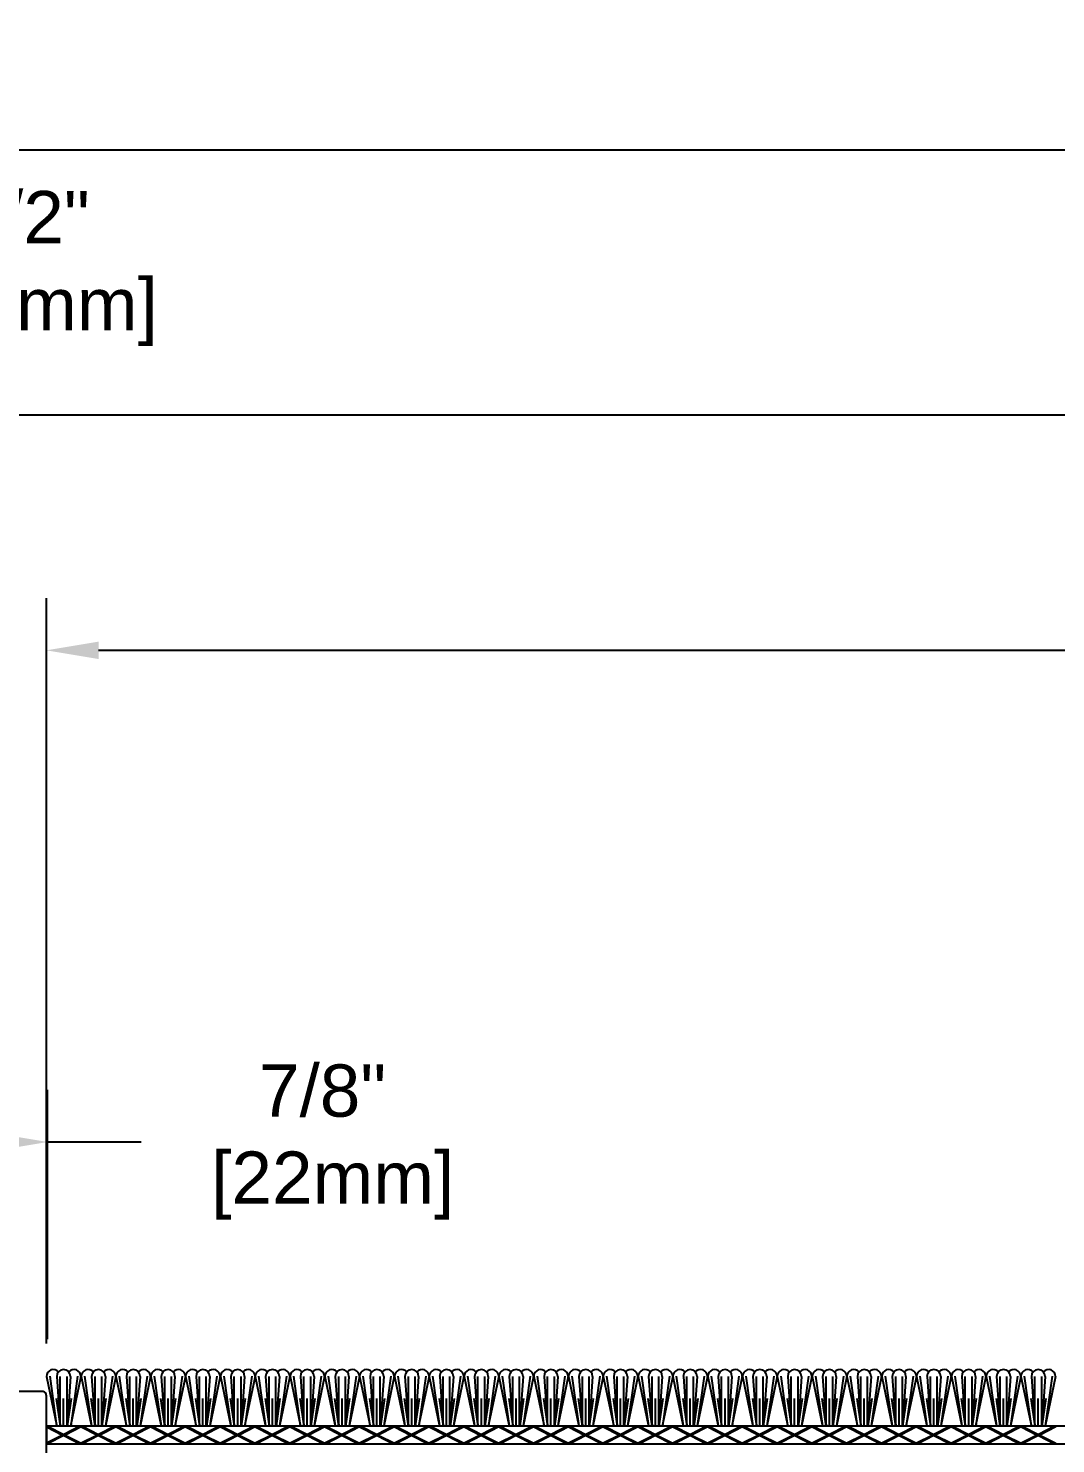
# Model space of a CAD drawing. Header units: inches. Extents: x -3 to 42.1, y -5.8 to 5.
# Drawn here: x 4.2 to 7.89, y -0.09 to 4.99 of the extents above; entities that cross this region are included whole.
import ezdxf

# ---------------------------------------------------------------- set-up
doc = ezdxf.new("R2010")
doc.units = ezdxf.units.IN
doc.header["$MEASUREMENT"] = 0
for name, color, linetype in [('Conditions', 1, 'Continuous'), ('Dimensions', 3, 'Continuous'), ('Metals', 7, 'Continuous')]:
    doc.layers.add(name, color=color, linetype=linetype)
doc.styles.add('ARIAL', font='arial.ttf')
doc.dimstyles.new('Arial', dxfattribs={"dimscale": 1.5, "dimtxt": 0.125, "dimasz": 0.125, "dimexe": 0.125, "dimexo": 0.125, "dimgap": 0.125, "dimtad": 0, "dimtih": 1, "dimtoh": 1, "dimdec": 4, "dimzin": 0, "dimdsep": 46, "dimlunit": 4, "dimtxsty": 'ARIAL', "dimcen": 0.125, "dimadec": 0, "dimazin": 0, "dimtfac": 1, "dimtdec": 4, "dimtofl": 0, "dimtmove": 0, "dimatfit": 3, "dimfxl": 0, "dimfrac": 2, "dimtolj": 1, "dimtzin": 0, "dimarcsym": 0})

# ---------------------------------------------------------------- blocks, each defined once
blk = doc.blocks.new('*D14')
at = {"layer": 'Defpoints', "color": 0}
for p in [(3.1659, 4.1253), (2.6659, 0.0837), (3.1659, 0.0937)]:
    blk.add_point(p, dxfattribs=at)
at = {"layer": 'Dimensions', "color": 0, "lineweight": -2}
for p, q in [((2.6659, 0.2712), (2.6659, 4.3128)), ((3.1659, 0.2812), (3.1659, 4.3128)), ((2.4784, 4.1253), (2.2909, 4.1253)), ((3.3534, 4.1253), (3.5409, 4.1253))]:
    blk.add_line(p, q, dxfattribs=at)
at = {"layer": 'Dimensions', "color": 0}
for points in [[(2.4784, 4.1566), (2.4784, 4.0941), (2.6659, 4.1253)], [(3.3534, 4.1566), (3.3534, 4.0941), (3.1659, 4.1253)]]:
    blk.add_solid(points, dxfattribs=at)
at = {"layer": 'Dimensions', "color": 0, "insert": (4.193, 4.1253), "char_height": 0.1875, "attachment_point": 5, "style": 'ARIAL'}
blk.add_mtext('\\A1;1/2"\\P [13mm]', dxfattribs=at)
blk = doc.blocks.new('*D17')
at = {"layer": 'Defpoints', "color": 0}
for p in [(15.8653, 4.5514), (2.6659, 0.0837), (15.8653, 0.0837)]:
    blk.add_point(p, dxfattribs=at)
at = {"layer": 'Dimensions', "color": 0, "lineweight": -2}
for p, q in [((2.6659, 0.2712), (2.6659, 4.7389)), ((15.8653, 0.2712), (15.8653, 4.7389)), ((2.8534, 4.5514), (8.6477, 4.5514)), ((15.6778, 4.5514), (10.0974, 4.5514))]:
    blk.add_line(p, q, dxfattribs=at)
at = {"layer": 'Dimensions', "color": 0}
for points in [[(2.8534, 4.5827), (2.8534, 4.5202), (2.6659, 4.5514)], [(15.6778, 4.5827), (15.6778, 4.5202), (15.8653, 4.5514)]]:
    blk.add_solid(points, dxfattribs=at)
at = {"layer": 'Dimensions', "color": 0, "insert": (9.3725, 4.5514), "char_height": 0.1875, "attachment_point": 5, "style": 'ARIAL'}
blk.add_mtext('\\A1;1\'-1 3/16"\\P [335mm]', dxfattribs=at)
blk = doc.blocks.new('*D20')
at = {"layer": 'Defpoints', "color": 0}
for p in [(3.4163, 0.9894), (3.4163, 0.0787), (4.2701, 0.0938)]:
    blk.add_point(p, dxfattribs=at)
at = {"layer": 'Dimensions', "color": 0, "lineweight": -2}
for p, q in [((3.4163, 0.2662), (3.4163, 1.1769)), ((4.2701, 0.2813), (4.2701, 1.1769)), ((3.6038, 0.9894), (4.0826, 0.9894)), ((4.2701, 0.9894), (4.6056, 0.9894))]:
    blk.add_line(p, q, dxfattribs=at)
at = {"layer": 'Dimensions', "color": 0}
for points in [[(3.6038, 1.0207), (3.6038, 0.9582), (3.4163, 0.9894)], [(4.0826, 1.0207), (4.0826, 0.9582), (4.2701, 0.9894)]]:
    blk.add_solid(points, dxfattribs=at)
at = {"layer": 'Dimensions', "color": 0, "insert": (5.2576, 0.9894), "char_height": 0.1875, "attachment_point": 5, "style": 'ARIAL'}
blk.add_mtext('\\A1;7/8"\\P [22mm]', dxfattribs=at)
blk = doc.blocks.new('*D21')
at = {"layer": 'Defpoints', "color": 0}
for p in [(3.4163, 3.6001), (3.4163, 0.0787), (15.1194, 0.0787)]:
    blk.add_point(p, dxfattribs=at)
at = {"layer": 'Dimensions', "color": 0, "lineweight": -2}
for p, q in [((3.4163, 0.2662), (3.4163, 3.7876)), ((15.1194, 0.2662), (15.1194, 3.7876)), ((3.6038, 3.6001), (8.5948, 3.6001)), ((14.9319, 3.6001), (10.0445, 3.6001))]:
    blk.add_line(p, q, dxfattribs=at)
at = {"layer": 'Dimensions', "color": 0}
for points in [[(3.6038, 3.6313), (3.6038, 3.5688), (3.4163, 3.6001)], [(14.9319, 3.6313), (14.9319, 3.5688), (15.1194, 3.6001)]]:
    blk.add_solid(points, dxfattribs=at)
at = {"layer": 'Dimensions', "color": 0, "insert": (9.3196, 3.6001), "char_height": 0.1875, "attachment_point": 5, "style": 'ARIAL'}
blk.add_mtext('\\A1;11 11/16"\\P [297mm]', dxfattribs=at)
blk = doc.blocks.new('NBT123')
blk.add_lwpolyline([(-0.985, 0.61, 0.414214), (-1, 0.625), (-1.8238, 0.625, 0.668179), (-1.8344, 0.5994), (-1.1144, -0.1206, 0.198912), (-1.1038, -0.125), (0, -0.125, 0.414214), (0.015, -0.11), (0.015, -0.015, 0.414214), (0, 0), (-0.97, 0, -0.414214), (-0.985, 0.015)], format="xyb", close=True)
blk = doc.blocks.new('*D23')
at = {"layer": 'Defpoints', "color": 0}
for p in [(14.2656, 2.7545), (4.2656, 0.0787), (14.2656, 0.0787)]:
    blk.add_point(p, dxfattribs=at)
at = {"layer": 'Dimensions', "color": 0, "lineweight": -2}
for p, q in [((4.2656, 0.2662), (4.2656, 2.942)), ((14.2656, 0.2662), (14.2656, 2.942)), ((4.4531, 2.7545), (8.619, 2.7545)), ((14.0781, 2.7545), (10.0688, 2.7545))]:
    blk.add_line(p, q, dxfattribs=at)
at = {"layer": 'Dimensions', "color": 0}
for points in [[(4.4531, 2.7857), (4.4531, 2.7232), (4.2656, 2.7545)], [(14.0781, 2.7857), (14.0781, 2.7232), (14.2656, 2.7545)]]:
    blk.add_solid(points, dxfattribs=at)
at = {"layer": 'Dimensions', "color": 0, "insert": (9.3439, 2.7545), "char_height": 0.1875, "attachment_point": 5, "style": 'ARIAL'}
blk.add_mtext('\\A1;10"\\P [254mm]', dxfattribs=at)
blk = doc.blocks.new('*U30')
for p, q in [((10, 0.0625), (0, 0.0625)), ((0, 0.0625), (0, 0)), ((0, 0.0603), (0.058, 0.0312)), ((0.0045, 0.0625), (0.0625, 0.0335)), ((0.1205, 0.0625), (0.0625, 0.0335)), ((0.125, 0.0603), (0.067, 0.0312)), ((0.125, 0.0603), (0.183, 0.0312)), ((0.1295, 0.0625), (0.1875, 0.0335)), ((0.2455, 0.0625), (0.1875, 0.0335)), ((0.25, 0.0603), (0.192, 0.0312)), ((0.25, 0.0603), (0.308, 0.0312)), ((0.2545, 0.0625), (0.3125, 0.0335)), ((0.3705, 0.0625), (0.3125, 0.0335)), ((0.375, 0.0603), (0.317, 0.0312)), ((0.375, 0.0603), (0.433, 0.0312)), ((0.3795, 0.0625), (0.4375, 0.0335)), ((0.4955, 0.0625), (0.4375, 0.0335)), ((0.5, 0.0603), (0.442, 0.0312)), ((0.5, 0.0603), (0.558, 0.0312)), ((0.5045, 0.0625), (0.5625, 0.0335)), ((0.6205, 0.0625), (0.5625, 0.0335)), ((0.625, 0.0603), (0.567, 0.0312)), ((0.625, 0.0603), (0.683, 0.0312)), ((0.6295, 0.0625), (0.6875, 0.0335)), ((0.7455, 0.0625), (0.6875, 0.0335)), ((0.75, 0.0603), (0.692, 0.0312)), ((0.75, 0.0603), (0.808, 0.0312)), ((0.7545, 0.0625), (0.8125, 0.0335)), ((0.8705, 0.0625), (0.8125, 0.0335)), ((0.875, 0.0603), (0.817, 0.0312)), ((0.875, 0.0603), (0.933, 0.0312)), ((0.8795, 0.0625), (0.9375, 0.0335)), ((0.9955, 0.0625), (0.9375, 0.0335)), ((1, 0.0603), (0.942, 0.0312)), ((1, 0.0603), (1.058, 0.0312)), ((1.0045, 0.0625), (1.0625, 0.0335)), ((1.1205, 0.0625), (1.0625, 0.0335)), ((1.125, 0.0603), (1.067, 0.0312)), ((1.125, 0.0603), (1.183, 0.0312)), ((1.1295, 0.0625), (1.1875, 0.0335)), ((1.2455, 0.0625), (1.1875, 0.0335)), ((1.25, 0.0603), (1.192, 0.0312)), ((1.25, 0.0603), (1.308, 0.0312)), ((1.2545, 0.0625), (1.3125, 0.0335)), ((1.3705, 0.0625), (1.3125, 0.0335)), ((1.375, 0.0603), (1.317, 0.0312)), ((1.375, 0.0603), (1.433, 0.0312)), ((1.3795, 0.0625), (1.4375, 0.0335)), ((1.4955, 0.0625), (1.4375, 0.0335)), ((1.5, 0.0603), (1.442, 0.0312)), ((1.5, 0.0603), (1.558, 0.0312)), ((1.5045, 0.0625), (1.5625, 0.0335)), ((1.6205, 0.0625), (1.5625, 0.0335)), ((1.625, 0.0603), (1.567, 0.0312)), ((1.625, 0.0603), (1.683, 0.0312)), ((1.6295, 0.0625), (1.6875, 0.0335)), ((1.7455, 0.0625), (1.6875, 0.0335)), ((1.75, 0.0603), (1.692, 0.0312)), ((1.75, 0.0603), (1.808, 0.0312)), ((1.7545, 0.0625), (1.8125, 0.0335)), ((1.8705, 0.0625), (1.8125, 0.0335)), ((1.875, 0.0603), (1.817, 0.0312)), ((1.875, 0.0603), (1.933, 0.0312)), ((1.8795, 0.0625), (1.9375, 0.0335)), ((1.9955, 0.0625), (1.9375, 0.0335)), ((2, 0.0603), (1.942, 0.0312)), ((2, 0.0603), (2.058, 0.0312)), ((2.0045, 0.0625), (2.0625, 0.0335)), ((2.1205, 0.0625), (2.0625, 0.0335)), ((2.125, 0.0603), (2.067, 0.0312)), ((2.125, 0.0603), (2.183, 0.0312)), ((2.1295, 0.0625), (2.1875, 0.0335)), ((2.2455, 0.0625), (2.1875, 0.0335)), ((2.25, 0.0603), (2.192, 0.0312)), ((2.25, 0.0603), (2.308, 0.0312)), ((2.2545, 0.0625), (2.3125, 0.0335)), ((2.3705, 0.0625), (2.3125, 0.0335)), ((2.375, 0.0603), (2.317, 0.0312)), ((2.375, 0.0603), (2.433, 0.0312)), ((2.3795, 0.0625), (2.4375, 0.0335)), ((2.4955, 0.0625), (2.4375, 0.0335)), ((2.5, 0.0603), (2.442, 0.0312)), ((2.5, 0.0603), (2.558, 0.0312)), ((2.5045, 0.0625), (2.5625, 0.0335)), ((2.6205, 0.0625), (2.5625, 0.0335)), ((2.625, 0.0603), (2.567, 0.0312)), ((2.625, 0.0603), (2.683, 0.0312)), ((2.6295, 0.0625), (2.6875, 0.0335)), ((2.7455, 0.0625), (2.6875, 0.0335)), ((2.75, 0.0603), (2.692, 0.0312)), ((2.75, 0.0603), (2.808, 0.0312)), ((2.7545, 0.0625), (2.8125, 0.0335)), ((2.8705, 0.0625), (2.8125, 0.0335)), ((2.875, 0.0603), (2.817, 0.0312)), ((2.875, 0.0603), (2.933, 0.0312)), ((2.8795, 0.0625), (2.9375, 0.0335)), ((2.9955, 0.0625), (2.9375, 0.0335)), ((3, 0.0603), (2.942, 0.0312)), ((3, 0.0603), (3.058, 0.0312)), ((3.0045, 0.0625), (3.0625, 0.0335)), ((3.1205, 0.0625), (3.0625, 0.0335)), ((3.125, 0.0603), (3.067, 0.0312)), ((3.125, 0.0603), (3.183, 0.0312)), ((3.1295, 0.0625), (3.1875, 0.0335)), ((3.2455, 0.0625), (3.1875, 0.0335)), ((3.25, 0.0603), (3.192, 0.0312)), ((3.25, 0.0603), (3.308, 0.0312)), ((3.2545, 0.0625), (3.3125, 0.0335)), ((3.3705, 0.0625), (3.3125, 0.0335)), ((3.375, 0.0603), (3.317, 0.0312)), ((3.375, 0.0603), (3.433, 0.0312)), ((3.3795, 0.0625), (3.4375, 0.0335)), ((3.4955, 0.0625), (3.4375, 0.0335)), ((3.5, 0.0603), (3.442, 0.0312)), ((3.5, 0.0603), (3.558, 0.0312)), ((3.5045, 0.0625), (3.5625, 0.0335)), ((3.6205, 0.0625), (3.5625, 0.0335)), ((3.625, 0.0603), (3.567, 0.0312)), ((0.058, 0.0312), (0, 0.0022)), ((0, 0), (10, 0)), ((0.0625, 0.029), (0.0045, 0)), ((0.0625, 0.029), (0.1205, 0)), ((0.067, 0.0312), (0.125, 0.0022)), ((0.183, 0.0312), (0.125, 0.0022)), ((0.1875, 0.029), (0.1295, 0)), ((0.1875, 0.029), (0.2455, 0)), ((0.192, 0.0312), (0.25, 0.0022)), ((0.308, 0.0312), (0.25, 0.0022)), ((0.3125, 0.029), (0.2545, 0)), ((0.3125, 0.029), (0.3705, 0)), ((0.317, 0.0312), (0.375, 0.0022)), ((0.433, 0.0312), (0.375, 0.0022)), ((0.4375, 0.029), (0.3795, 0)), ((0.4375, 0.029), (0.4955, 0)), ((0.442, 0.0312), (0.5, 0.0022)), ((0.558, 0.0312), (0.5, 0.0022)), ((0.5625, 0.029), (0.5045, 0)), ((0.5625, 0.029), (0.6205, 0)), ((0.567, 0.0312), (0.625, 0.0022)), ((0.683, 0.0312), (0.625, 0.0022)), ((0.6875, 0.029), (0.6295, 0)), ((0.6875, 0.029), (0.7455, 0)), ((0.692, 0.0312), (0.75, 0.0022)), ((0.808, 0.0312), (0.75, 0.0022)), ((0.8125, 0.029), (0.7545, 0)), ((0.8125, 0.029), (0.8705, 0)), ((0.817, 0.0312), (0.875, 0.0022)), ((0.933, 0.0312), (0.875, 0.0022)), ((0.9375, 0.029), (0.8795, 0)), ((0.9375, 0.029), (0.9955, 0)), ((0.942, 0.0312), (1, 0.0022)), ((1.058, 0.0312), (1, 0.0022)), ((1.0625, 0.029), (1.0045, 0)), ((1.0625, 0.029), (1.1205, 0)), ((1.067, 0.0312), (1.125, 0.0022)), ((1.183, 0.0312), (1.125, 0.0022)), ((1.1875, 0.029), (1.1295, 0)), ((1.1875, 0.029), (1.2455, 0)), ((1.192, 0.0312), (1.25, 0.0022)), ((1.308, 0.0312), (1.25, 0.0022)), ((1.3125, 0.029), (1.2545, 0)), ((1.3125, 0.029), (1.3705, 0)), ((1.317, 0.0312), (1.375, 0.0022)), ((1.433, 0.0312), (1.375, 0.0022)), ((1.4375, 0.029), (1.3795, 0)), ((1.4375, 0.029), (1.4955, 0)), ((1.442, 0.0312), (1.5, 0.0022)), ((1.558, 0.0312), (1.5, 0.0022)), ((1.5625, 0.029), (1.5045, 0)), ((1.5625, 0.029), (1.6205, 0)), ((1.567, 0.0312), (1.625, 0.0022)), ((1.683, 0.0312), (1.625, 0.0022)), ((1.6875, 0.029), (1.6295, 0)), ((1.6875, 0.029), (1.7455, 0)), ((1.692, 0.0312), (1.75, 0.0022)), ((1.808, 0.0312), (1.75, 0.0022)), ((1.8125, 0.029), (1.7545, 0)), ((1.8125, 0.029), (1.8705, 0)), ((1.817, 0.0312), (1.875, 0.0022)), ((1.933, 0.0312), (1.875, 0.0022)), ((1.9375, 0.029), (1.8795, 0)), ((1.9375, 0.029), (1.9955, 0)), ((1.942, 0.0312), (2, 0.0022)), ((2.058, 0.0312), (2, 0.0022)), ((2.0625, 0.029), (2.0045, 0)), ((2.0625, 0.029), (2.1205, 0)), ((2.067, 0.0312), (2.125, 0.0022)), ((2.183, 0.0312), (2.125, 0.0022)), ((2.1875, 0.029), (2.1295, 0)), ((2.1875, 0.029), (2.2455, 0)), ((2.192, 0.0312), (2.25, 0.0022)), ((2.308, 0.0312), (2.25, 0.0022)), ((2.3125, 0.029), (2.2545, 0)), ((2.3125, 0.029), (2.3705, 0)), ((2.317, 0.0312), (2.375, 0.0022)), ((2.433, 0.0312), (2.375, 0.0022)), ((2.4375, 0.029), (2.3795, 0)), ((2.4375, 0.029), (2.4955, 0)), ((2.442, 0.0312), (2.5, 0.0022)), ((2.558, 0.0312), (2.5, 0.0022)), ((2.5625, 0.029), (2.5045, 0)), ((2.5625, 0.029), (2.6205, 0)), ((2.567, 0.0312), (2.625, 0.0022)), ((2.683, 0.0312), (2.625, 0.0022)), ((2.6875, 0.029), (2.6295, 0)), ((2.6875, 0.029), (2.7455, 0)), ((2.692, 0.0312), (2.75, 0.0022)), ((2.808, 0.0312), (2.75, 0.0022)), ((2.8125, 0.029), (2.7545, 0)), ((2.8125, 0.029), (2.8705, 0)), ((2.817, 0.0312), (2.875, 0.0022)), ((2.933, 0.0312), (2.875, 0.0022)), ((2.9375, 0.029), (2.8795, 0)), ((2.9375, 0.029), (2.9955, 0)), ((2.942, 0.0312), (3, 0.0022)), ((3.058, 0.0312), (3, 0.0022)), ((3.0625, 0.029), (3.0045, 0)), ((3.0625, 0.029), (3.1205, 0)), ((3.067, 0.0312), (3.125, 0.0022)), ((3.183, 0.0312), (3.125, 0.0022)), ((3.1875, 0.029), (3.1295, 0)), ((3.1875, 0.029), (3.2455, 0)), ((3.192, 0.0312), (3.25, 0.0022)), ((3.308, 0.0312), (3.25, 0.0022)), ((3.3125, 0.029), (3.2545, 0)), ((3.3125, 0.029), (3.3705, 0)), ((3.317, 0.0312), (3.375, 0.0022)), ((3.433, 0.0312), (3.375, 0.0022)), ((3.4375, 0.029), (3.3795, 0)), ((3.4375, 0.029), (3.4955, 0)), ((3.442, 0.0312), (3.5, 0.0022)), ((3.558, 0.0312), (3.5, 0.0022)), ((3.5625, 0.029), (3.5045, 0)), ((3.5625, 0.029), (3.6205, 0)), ((3.567, 0.0312), (3.625, 0.0022))]:
    blk.add_line(p, q)
for points in [[(-0.0001, 0.2412), (0.0373, 0.0625)], [(0.0119, 0.243), (0.0369, 0.0642)], [(0.0374, 0.2412), (0.0499, 0.0625)], [(0.0499, 0.0625), (0.0499, 0.2412)], [(0.0742, 0.0625), (0.0742, 0.2412)], [(0.0867, 0.2412), (0.0742, 0.0625)], [(0.1242, 0.2412), (0.0868, 0.0625)], [(0.1122, 0.243), (0.0872, 0.0642)], [(0.1249, 0.2412), (0.1623, 0.0625)], [(0.1369, 0.243), (0.1619, 0.0642)], [(0.1624, 0.2412), (0.1749, 0.0625)], [(0.1749, 0.0625), (0.1749, 0.2412)], [(0.1992, 0.0625), (0.1992, 0.2412)], [(0.2117, 0.2412), (0.1992, 0.0625)], [(0.2492, 0.2412), (0.2118, 0.0625)], [(0.2372, 0.243), (0.2122, 0.0642)], [(0.2499, 0.2412), (0.2873, 0.0625)], [(0.2619, 0.243), (0.2869, 0.0642)], [(0.2874, 0.2412), (0.2999, 0.0625)], [(0.2999, 0.0625), (0.2999, 0.2412)], [(0.3242, 0.0625), (0.3242, 0.2412)], [(0.3367, 0.2412), (0.3242, 0.0625)], [(0.3742, 0.2412), (0.3368, 0.0625)], [(0.3622, 0.243), (0.3372, 0.0642)], [(0.3749, 0.2412), (0.4123, 0.0625)], [(0.3869, 0.243), (0.4119, 0.0642)], [(0.4124, 0.2412), (0.4249, 0.0625)], [(0.4249, 0.0625), (0.4249, 0.2412)], [(0.4492, 0.0625), (0.4492, 0.2412)], [(0.4617, 0.2412), (0.4492, 0.0625)], [(0.4992, 0.2412), (0.4618, 0.0625)], [(0.4872, 0.243), (0.4622, 0.0642)], [(0.4999, 0.2412), (0.5373, 0.0625)], [(0.5119, 0.243), (0.5369, 0.0642)], [(0.5374, 0.2412), (0.5499, 0.0625)], [(0.5499, 0.0625), (0.5499, 0.2412)], [(0.5742, 0.0625), (0.5742, 0.2412)], [(0.5867, 0.2412), (0.5742, 0.0625)], [(0.6242, 0.2412), (0.5868, 0.0625)], [(0.6122, 0.243), (0.5872, 0.0642)], [(0.6249, 0.2412), (0.6623, 0.0625)], [(0.6369, 0.243), (0.6619, 0.0642)], [(0.6624, 0.2412), (0.6749, 0.0625)], [(0.6749, 0.0625), (0.6749, 0.2412)], [(0.6992, 0.0625), (0.6992, 0.2412)], [(0.7117, 0.2412), (0.6992, 0.0625)], [(0.7492, 0.2412), (0.7118, 0.0625)], [(0.7372, 0.243), (0.7122, 0.0642)], [(0.7499, 0.2412), (0.7873, 0.0625)], [(0.7619, 0.243), (0.7869, 0.0642)], [(0.7874, 0.2412), (0.7999, 0.0625)], [(0.7999, 0.0625), (0.7999, 0.2412)], [(0.8242, 0.0625), (0.8242, 0.2412)], [(0.8367, 0.2412), (0.8242, 0.0625)], [(0.8742, 0.2412), (0.8368, 0.0625)], [(0.8622, 0.243), (0.8372, 0.0642)], [(0.8749, 0.2412), (0.9123, 0.0625)], [(0.8869, 0.243), (0.9119, 0.0642)], [(0.9124, 0.2412), (0.9249, 0.0625)], [(0.9249, 0.0625), (0.9249, 0.2412)], [(0.9492, 0.0625), (0.9492, 0.2412)], [(0.9617, 0.2412), (0.9492, 0.0625)], [(0.9992, 0.2412), (0.9618, 0.0625)], [(0.9872, 0.243), (0.9622, 0.0642)], [(0.9999, 0.2412), (1.0373, 0.0625)], [(1.0119, 0.243), (1.0369, 0.0642)], [(1.0374, 0.2412), (1.0499, 0.0625)], [(1.0499, 0.0625), (1.0499, 0.2412)], [(1.0742, 0.0625), (1.0742, 0.2412)], [(1.0867, 0.2412), (1.0742, 0.0625)], [(1.1242, 0.2412), (1.0868, 0.0625)], [(1.1122, 0.243), (1.0872, 0.0642)], [(1.1249, 0.2412), (1.1623, 0.0625)], [(1.1369, 0.243), (1.1619, 0.0642)], [(1.1624, 0.2412), (1.1749, 0.0625)], [(1.1749, 0.0625), (1.1749, 0.2412)], [(1.1992, 0.0625), (1.1992, 0.2412)], [(1.2117, 0.2412), (1.1992, 0.0625)], [(1.2492, 0.2412), (1.2118, 0.0625)], [(1.2372, 0.243), (1.2122, 0.0642)], [(1.2499, 0.2412), (1.2873, 0.0625)], [(1.2619, 0.243), (1.2869, 0.0642)], [(1.2874, 0.2412), (1.2999, 0.0625)], [(1.2999, 0.0625), (1.2999, 0.2412)], [(1.3242, 0.0625), (1.3242, 0.2412)], [(1.3367, 0.2412), (1.3242, 0.0625)], [(1.3742, 0.2412), (1.3368, 0.0625)], [(1.3622, 0.243), (1.3372, 0.0642)], [(1.3749, 0.2412), (1.4123, 0.0625)], [(1.3869, 0.243), (1.4119, 0.0642)], [(1.4124, 0.2412), (1.4249, 0.0625)], [(1.4249, 0.0625), (1.4249, 0.2412)], [(1.4492, 0.0625), (1.4492, 0.2412)], [(1.4617, 0.2412), (1.4492, 0.0625)], [(1.4992, 0.2412), (1.4618, 0.0625)], [(1.4872, 0.243), (1.4622, 0.0642)], [(1.4999, 0.2412), (1.5373, 0.0625)], [(1.5119, 0.243), (1.5369, 0.0642)], [(1.5374, 0.2412), (1.5499, 0.0625)], [(1.5499, 0.0625), (1.5499, 0.2412)], [(1.5742, 0.0625), (1.5742, 0.2412)], [(1.5867, 0.2412), (1.5742, 0.0625)], [(1.6242, 0.2412), (1.5868, 0.0625)], [(1.6122, 0.243), (1.5872, 0.0642)], [(1.6249, 0.2412), (1.6623, 0.0625)], [(1.6369, 0.243), (1.6619, 0.0642)], [(1.6624, 0.2412), (1.6749, 0.0625)], [(1.6749, 0.0625), (1.6749, 0.2412)], [(1.6992, 0.0625), (1.6992, 0.2412)], [(1.7117, 0.2412), (1.6992, 0.0625)], [(1.7492, 0.2412), (1.7118, 0.0625)], [(1.7372, 0.243), (1.7122, 0.0642)], [(1.7499, 0.2412), (1.7873, 0.0625)], [(1.7619, 0.243), (1.7869, 0.0642)], [(1.7874, 0.2412), (1.7999, 0.0625)], [(1.7999, 0.0625), (1.7999, 0.2412)], [(1.8242, 0.0625), (1.8242, 0.2412)], [(1.8367, 0.2412), (1.8242, 0.0625)], [(1.8742, 0.2412), (1.8368, 0.0625)], [(1.8622, 0.243), (1.8372, 0.0642)], [(1.8749, 0.2412), (1.9123, 0.0625)], [(1.8869, 0.243), (1.9119, 0.0642)], [(1.9124, 0.2412), (1.9249, 0.0625)], [(1.9249, 0.0625), (1.9249, 0.2412)], [(1.9492, 0.0625), (1.9492, 0.2412)], [(1.9617, 0.2412), (1.9492, 0.0625)], [(1.9992, 0.2412), (1.9618, 0.0625)], [(1.9872, 0.243), (1.9622, 0.0642)], [(1.9999, 0.2412), (2.0373, 0.0625)], [(2.0119, 0.243), (2.0369, 0.0642)], [(2.0374, 0.2412), (2.0499, 0.0625)], [(2.0499, 0.0625), (2.0499, 0.2412)], [(2.0742, 0.0625), (2.0742, 0.2412)], [(2.0867, 0.2412), (2.0742, 0.0625)], [(2.1242, 0.2412), (2.0868, 0.0625)], [(2.1122, 0.243), (2.0872, 0.0642)], [(2.1249, 0.2412), (2.1623, 0.0625)], [(2.1369, 0.243), (2.1619, 0.0642)], [(2.1624, 0.2412), (2.1749, 0.0625)], [(2.1749, 0.0625), (2.1749, 0.2412)], [(2.1992, 0.0625), (2.1992, 0.2412)], [(2.2117, 0.2412), (2.1992, 0.0625)], [(2.2492, 0.2412), (2.2118, 0.0625)], [(2.2372, 0.243), (2.2122, 0.0642)], [(2.2499, 0.2412), (2.2873, 0.0625)], [(2.2619, 0.243), (2.2869, 0.0642)], [(2.2874, 0.2412), (2.2999, 0.0625)], [(2.2999, 0.0625), (2.2999, 0.2412)], [(2.3242, 0.0625), (2.3242, 0.2412)], [(2.3367, 0.2412), (2.3242, 0.0625)], [(2.3742, 0.2412), (2.3368, 0.0625)], [(2.3622, 0.243), (2.3372, 0.0642)], [(2.3749, 0.2412), (2.4123, 0.0625)], [(2.3869, 0.243), (2.4119, 0.0642)], [(2.4124, 0.2412), (2.4249, 0.0625)], [(2.4249, 0.0625), (2.4249, 0.2412)], [(2.4492, 0.0625), (2.4492, 0.2412)], [(2.4617, 0.2412), (2.4492, 0.0625)], [(2.4992, 0.2412), (2.4618, 0.0625)], [(2.4872, 0.243), (2.4622, 0.0642)], [(2.4999, 0.2412), (2.5373, 0.0625)], [(2.5119, 0.243), (2.5369, 0.0642)], [(2.5374, 0.2412), (2.5499, 0.0625)], [(2.5499, 0.0625), (2.5499, 0.2412)], [(2.5742, 0.0625), (2.5742, 0.2412)], [(2.5867, 0.2412), (2.5742, 0.0625)], [(2.6242, 0.2412), (2.5868, 0.0625)], [(2.6122, 0.243), (2.5872, 0.0642)], [(2.6249, 0.2412), (2.6623, 0.0625)], [(2.6369, 0.243), (2.6619, 0.0642)], [(2.6624, 0.2412), (2.6749, 0.0625)], [(2.6749, 0.0625), (2.6749, 0.2412)], [(2.6992, 0.0625), (2.6992, 0.2412)], [(2.7117, 0.2412), (2.6992, 0.0625)], [(2.7492, 0.2412), (2.7118, 0.0625)], [(2.7372, 0.243), (2.7122, 0.0642)], [(2.7499, 0.2412), (2.7873, 0.0625)], [(2.7619, 0.243), (2.7869, 0.0642)], [(2.7874, 0.2412), (2.7999, 0.0625)], [(2.7999, 0.0625), (2.7999, 0.2412)], [(2.8242, 0.0625), (2.8242, 0.2412)], [(2.8367, 0.2412), (2.8242, 0.0625)], [(2.8742, 0.2412), (2.8368, 0.0625)], [(2.8622, 0.243), (2.8372, 0.0642)], [(2.8749, 0.2412), (2.9123, 0.0625)], [(2.8869, 0.243), (2.9119, 0.0642)], [(2.9124, 0.2412), (2.9249, 0.0625)], [(2.9249, 0.0625), (2.9249, 0.2412)], [(2.9492, 0.0625), (2.9492, 0.2412)], [(2.9617, 0.2412), (2.9492, 0.0625)], [(2.9992, 0.2412), (2.9618, 0.0625)], [(2.9872, 0.243), (2.9622, 0.0642)], [(2.9999, 0.2412), (3.0373, 0.0625)], [(3.0119, 0.243), (3.0369, 0.0642)], [(3.0374, 0.2412), (3.0499, 0.0625)], [(3.0499, 0.0625), (3.0499, 0.2412)], [(3.0742, 0.0625), (3.0742, 0.2412)], [(3.0867, 0.2412), (3.0742, 0.0625)], [(3.1242, 0.2412), (3.0868, 0.0625)], [(3.1122, 0.243), (3.0872, 0.0642)], [(3.1249, 0.2412), (3.1623, 0.0625)], [(3.1369, 0.243), (3.1619, 0.0642)], [(3.1624, 0.2412), (3.1749, 0.0625)], [(3.1749, 0.0625), (3.1749, 0.2412)], [(3.1992, 0.0625), (3.1992, 0.2412)], [(3.2117, 0.2412), (3.1992, 0.0625)], [(3.2492, 0.2412), (3.2118, 0.0625)], [(3.2372, 0.243), (3.2122, 0.0642)], [(3.2499, 0.2412), (3.2873, 0.0625)], [(3.2619, 0.243), (3.2869, 0.0642)], [(3.2874, 0.2412), (3.2999, 0.0625)], [(3.2999, 0.0625), (3.2999, 0.2412)], [(3.3242, 0.0625), (3.3242, 0.2412)], [(3.3367, 0.2412), (3.3242, 0.0625)], [(3.3742, 0.2412), (3.3368, 0.0625)], [(3.3622, 0.243), (3.3372, 0.0642)], [(3.3749, 0.2412), (3.4123, 0.0625)], [(3.3869, 0.243), (3.4119, 0.0642)], [(3.4124, 0.2412), (3.4249, 0.0625)], [(3.4249, 0.0625), (3.4249, 0.2412)], [(3.4492, 0.0625), (3.4492, 0.2412)], [(3.4617, 0.2412), (3.4492, 0.0625)], [(3.4992, 0.2412), (3.4618, 0.0625)], [(3.4872, 0.243), (3.4622, 0.0642)], [(3.4999, 0.2412), (3.5373, 0.0625)], [(3.5119, 0.243), (3.5369, 0.0642)], [(3.5374, 0.2412), (3.5499, 0.0625)], [(3.5499, 0.0625), (3.5499, 0.2412)], [(3.5742, 0.0625), (3.5742, 0.2412)], [(3.5867, 0.2412), (3.5742, 0.0625)], [(3.6242, 0.2412), (3.5868, 0.0625)], [(3.6122, 0.243), (3.5872, 0.0642)], [(0.0352, 0.1625), (0.0495, 0.0625)], [(0.062, 0.0625), (0.062, 0.1625)], [(0.0889, 0.1625), (0.0746, 0.0625)], [(0.1602, 0.1625), (0.1745, 0.0625)], [(0.187, 0.0625), (0.187, 0.1625)], [(0.2139, 0.1625), (0.1996, 0.0625)], [(0.2852, 0.1625), (0.2995, 0.0625)], [(0.312, 0.0625), (0.312, 0.1625)], [(0.3389, 0.1625), (0.3246, 0.0625)], [(0.4102, 0.1625), (0.4245, 0.0625)], [(0.437, 0.0625), (0.437, 0.1625)], [(0.4639, 0.1625), (0.4496, 0.0625)], [(0.5352, 0.1625), (0.5495, 0.0625)], [(0.562, 0.0625), (0.562, 0.1625)], [(0.5889, 0.1625), (0.5746, 0.0625)], [(0.6602, 0.1625), (0.6745, 0.0625)], [(0.687, 0.0625), (0.687, 0.1625)], [(0.7139, 0.1625), (0.6996, 0.0625)], [(0.7852, 0.1625), (0.7995, 0.0625)], [(0.812, 0.0625), (0.812, 0.1625)], [(0.8389, 0.1625), (0.8246, 0.0625)], [(0.9102, 0.1625), (0.9245, 0.0625)], [(0.937, 0.0625), (0.937, 0.1625)], [(0.9639, 0.1625), (0.9496, 0.0625)], [(1.0352, 0.1625), (1.0495, 0.0625)], [(1.062, 0.0625), (1.062, 0.1625)], [(1.0889, 0.1625), (1.0746, 0.0625)], [(1.1602, 0.1625), (1.1745, 0.0625)], [(1.187, 0.0625), (1.187, 0.1625)], [(1.2139, 0.1625), (1.1996, 0.0625)], [(1.2852, 0.1625), (1.2995, 0.0625)], [(1.312, 0.0625), (1.312, 0.1625)], [(1.3389, 0.1625), (1.3246, 0.0625)], [(1.4102, 0.1625), (1.4245, 0.0625)], [(1.437, 0.0625), (1.437, 0.1625)], [(1.4639, 0.1625), (1.4496, 0.0625)], [(1.5352, 0.1625), (1.5495, 0.0625)], [(1.562, 0.0625), (1.562, 0.1625)], [(1.5889, 0.1625), (1.5746, 0.0625)], [(1.6602, 0.1625), (1.6745, 0.0625)], [(1.687, 0.0625), (1.687, 0.1625)], [(1.7139, 0.1625), (1.6996, 0.0625)], [(1.7852, 0.1625), (1.7995, 0.0625)], [(1.812, 0.0625), (1.812, 0.1625)], [(1.8389, 0.1625), (1.8246, 0.0625)], [(1.9102, 0.1625), (1.9245, 0.0625)], [(1.937, 0.0625), (1.937, 0.1625)], [(1.9639, 0.1625), (1.9496, 0.0625)], [(2.0352, 0.1625), (2.0495, 0.0625)], [(2.062, 0.0625), (2.062, 0.1625)], [(2.0889, 0.1625), (2.0746, 0.0625)], [(2.1602, 0.1625), (2.1745, 0.0625)], [(2.187, 0.0625), (2.187, 0.1625)], [(2.2139, 0.1625), (2.1996, 0.0625)], [(2.2852, 0.1625), (2.2995, 0.0625)], [(2.312, 0.0625), (2.312, 0.1625)], [(2.3389, 0.1625), (2.3246, 0.0625)], [(2.4102, 0.1625), (2.4245, 0.0625)], [(2.437, 0.0625), (2.437, 0.1625)], [(2.4639, 0.1625), (2.4496, 0.0625)], [(2.5352, 0.1625), (2.5495, 0.0625)], [(2.562, 0.0625), (2.562, 0.1625)], [(2.5889, 0.1625), (2.5746, 0.0625)], [(2.6602, 0.1625), (2.6745, 0.0625)], [(2.687, 0.0625), (2.687, 0.1625)], [(2.7139, 0.1625), (2.6996, 0.0625)], [(2.7852, 0.1625), (2.7995, 0.0625)], [(2.812, 0.0625), (2.812, 0.1625)], [(2.8389, 0.1625), (2.8246, 0.0625)], [(2.9102, 0.1625), (2.9245, 0.0625)], [(2.937, 0.0625), (2.937, 0.1625)], [(2.9639, 0.1625), (2.9496, 0.0625)], [(3.0352, 0.1625), (3.0495, 0.0625)], [(3.062, 0.0625), (3.062, 0.1625)], [(3.0889, 0.1625), (3.0746, 0.0625)], [(3.1602, 0.1625), (3.1745, 0.0625)], [(3.187, 0.0625), (3.187, 0.1625)], [(3.2139, 0.1625), (3.1996, 0.0625)], [(3.2852, 0.1625), (3.2995, 0.0625)], [(3.312, 0.0625), (3.312, 0.1625)], [(3.3389, 0.1625), (3.3246, 0.0625)], [(3.4102, 0.1625), (3.4245, 0.0625)], [(3.437, 0.0625), (3.437, 0.1625)], [(3.4639, 0.1625), (3.4496, 0.0625)], [(3.5352, 0.1625), (3.5495, 0.0625)], [(3.562, 0.0625), (3.562, 0.1625)], [(3.5889, 0.1625), (3.5746, 0.0625)]]:
    blk.add_lwpolyline(points)
for centre, radius, start, end in [((0.0249, 0.2412), 0.025, 41.211, 180), ((0.062, 0.2412), 0.0247, 0, 180), ((0.0992, 0.2412), 0.025, 0, 138.789), ((0.1499, 0.2412), 0.025, 41.211, 180), ((0.187, 0.2412), 0.0247, 0, 180), ((0.2242, 0.2412), 0.025, 0, 138.789), ((0.2749, 0.2412), 0.025, 41.211, 180), ((0.312, 0.2412), 0.0247, 0, 180), ((0.3492, 0.2412), 0.025, 0, 138.789), ((0.3999, 0.2412), 0.025, 41.211, 180), ((0.437, 0.2412), 0.0247, 0, 180), ((0.4742, 0.2412), 0.025, 0, 138.789), ((0.5249, 0.2412), 0.025, 41.211, 180), ((0.562, 0.2412), 0.0247, 0, 180), ((0.5992, 0.2412), 0.025, 0, 138.789), ((0.6499, 0.2412), 0.025, 41.211, 180), ((0.687, 0.2412), 0.0247, 0, 180), ((0.7242, 0.2412), 0.025, 0, 138.789), ((0.7749, 0.2412), 0.025, 41.211, 180), ((0.812, 0.2412), 0.0247, 0, 180), ((0.8492, 0.2412), 0.025, 0, 138.789), ((0.8999, 0.2412), 0.025, 41.211, 180), ((0.937, 0.2412), 0.0247, 0, 180), ((0.9742, 0.2412), 0.025, 0, 138.789), ((1.0249, 0.2412), 0.025, 41.211, 180), ((1.062, 0.2412), 0.0247, 0, 180), ((1.0992, 0.2412), 0.025, 0, 138.789), ((1.1499, 0.2412), 0.025, 41.211, 180), ((1.187, 0.2412), 0.0247, 0, 180), ((1.2242, 0.2412), 0.025, 0, 138.789), ((1.2749, 0.2412), 0.025, 41.211, 180), ((1.312, 0.2412), 0.0247, 0, 180), ((1.3492, 0.2412), 0.025, 0, 138.789), ((1.3999, 0.2412), 0.025, 41.211, 180), ((1.437, 0.2412), 0.0247, 0, 180), ((1.4742, 0.2412), 0.025, 0, 138.789), ((1.5249, 0.2412), 0.025, 41.211, 180), ((1.562, 0.2412), 0.0247, 0, 180), ((1.5992, 0.2412), 0.025, 0, 138.789), ((1.6499, 0.2412), 0.025, 41.211, 180), ((1.687, 0.2412), 0.0247, 0, 180), ((1.7242, 0.2412), 0.025, 0, 138.789), ((1.7749, 0.2412), 0.025, 41.211, 180), ((1.812, 0.2412), 0.0247, 0, 180), ((1.8492, 0.2412), 0.025, 0, 138.789), ((1.8999, 0.2412), 0.025, 41.211, 180), ((1.937, 0.2412), 0.0247, 0, 180), ((1.9742, 0.2412), 0.025, 0, 138.789), ((2.0249, 0.2412), 0.025, 41.211, 180), ((2.062, 0.2412), 0.0247, 0, 180), ((2.0992, 0.2412), 0.025, 0, 138.789), ((2.1499, 0.2412), 0.025, 41.211, 180), ((2.187, 0.2412), 0.0247, 0, 180), ((2.2242, 0.2412), 0.025, 0, 138.789), ((2.2749, 0.2412), 0.025, 41.211, 180), ((2.312, 0.2412), 0.0247, 0, 180), ((2.3492, 0.2412), 0.025, 0, 138.789), ((2.3999, 0.2412), 0.025, 41.211, 180), ((2.437, 0.2412), 0.0247, 0, 180), ((2.4742, 0.2412), 0.025, 0, 138.789), ((2.5249, 0.2412), 0.025, 41.211, 180), ((2.562, 0.2412), 0.0247, 0, 180), ((2.5992, 0.2412), 0.025, 0, 138.789), ((2.6499, 0.2412), 0.025, 41.211, 180), ((2.687, 0.2412), 0.0247, 0, 180), ((2.7242, 0.2412), 0.025, 0, 138.789), ((2.7749, 0.2412), 0.025, 41.211, 180), ((2.812, 0.2412), 0.0247, 0, 180), ((2.8492, 0.2412), 0.025, 0, 138.789), ((2.8999, 0.2412), 0.025, 41.211, 180), ((2.937, 0.2412), 0.0247, 0, 180), ((2.9742, 0.2412), 0.025, 0, 138.789), ((3.0249, 0.2412), 0.025, 41.211, 180), ((3.062, 0.2412), 0.0247, 0, 180), ((3.0992, 0.2412), 0.025, 0, 138.789), ((3.1499, 0.2412), 0.025, 41.211, 180), ((3.187, 0.2412), 0.0247, 0, 180), ((3.2242, 0.2412), 0.025, 0, 138.789), ((3.2749, 0.2412), 0.025, 41.211, 180), ((3.312, 0.2412), 0.0247, 0, 180), ((3.3492, 0.2412), 0.025, 0, 138.789), ((3.3999, 0.2412), 0.025, 41.211, 180), ((3.437, 0.2412), 0.0247, 0, 180), ((3.4742, 0.2412), 0.025, 0, 138.789), ((3.5249, 0.2412), 0.025, 41.211, 180), ((3.562, 0.2412), 0.0247, 0, 180), ((3.5992, 0.2412), 0.025, 0, 138.789)]:
    blk.add_arc(centre, radius, start, end)
blk = doc.blocks.new('NBA60110')
blk.add_lwpolyline([(2.1608, 0.0075, 0.267949), (2.1738, 0), (5.085, 0, -0.414214), (5.1, -0.015), (5.1, -0.325, 0.738322), (5.922, -0.5782, 0.436073), (5.9119, -0.5339), (5.8571, -0.5023, 0.388901), (5.8162, -0.5114, -3.172023), (5.8162, -0.1386, 0.388901), (5.8571, -0.1477), (5.9119, -0.1161, 0.436073), (5.922, -0.0718, 0.248202), (5.55, 0.125), (2.246, 0.125, -0.267949), (2.233, 0.1325), (2.221, 0.1533, 0.065543), (2.2186, 0.1564), (1.5044, 0.8706, 0.198912), (1.4938, 0.875), (1.015, 0.875, 0.414214), (1, 0.86), (1, 0.14, -0.414214), (0.985, 0.125), (0.015, 0.125, 0.414214), (0, 0.11), (0, 0.015, 0.414214), (0.015, 0), (1.11, 0, 0.414214), (1.125, 0.015), (1.125, 0.735, -0.414214), (1.14, 0.75), (1.442, 0.75, -0.198912), (1.4526, 0.7456), (2.1186, 0.0796, -0.065543), (2.121, 0.0765)], format="xyb", close=True)

msp = doc.modelspace()

# ---------------------------------------------------------------- linework, layer by layer
at = {"layer": 'Metals'}
msp.add_lwpolyline([(4.26564, -0.09375), (14.26564, -0.09375), (14.26564, -0.28125), (4.26564, -0.28125)], close=True, dxfattribs=at)

# ---------------------------------------------------------------- block references
msp.add_blockref('NBA60110', (1.66564, -0.78125))
at = {"layer": 'Conditions'}
msp.add_blockref('*U30', (4.26564, -0.09375), dxfattribs=at)
at = {"layer": 'Metals'}
msp.add_blockref('NBT123', (5.25064, -0.53125), dxfattribs=at)

# ---------------------------------------------------------------- dimensions: what is measured, and where the dimension line sits
at = {"layer": 'Dimensions'}
for base, p1, p2, picture, middle in [((15.86533, 4.55141), (2.66594, 0.08375), (15.86533, 0.08375), '*D17', (9.37255, 4.55141)), ((3.16594, 4.12534), (2.66594, 0.08375), (3.16594, 0.09375), '*D14', (4.19297, 4.12534)), ((3.41633, 3.60009), (15.11942, 0.07875), (3.41633, 0.07875), '*D21', (9.31964, 3.60009)), ((14.26564, 2.75446), (4.26564, 0.07875), (14.26564, 0.07875), '*D23', (9.34389, 2.75446))]:
    dim = msp.add_linear_dim(base=base, p1=p1, p2=p2, dimstyle='Arial', override={"dimpost": '\\X'}, dxfattribs=at)
    dim.commit()
    dim.dimension.update_dxf_attribs({"geometry": picture, "text_midpoint": middle, "dimtype": 160})
dim = msp.add_linear_dim(base=(3.41633, 0.98943), p1=(4.27011, 0.09375), p2=(3.41633, 0.07875), angle=180, dimstyle='Arial', override={"dimpost": '\\X'}, dxfattribs=at)
dim.commit()
dim.dimension.update_dxf_attribs({"geometry": '*D20', "text_midpoint": (5.25762, 0.98943), "dimtype": 160})

doc.saveas('drawing.dxf')
